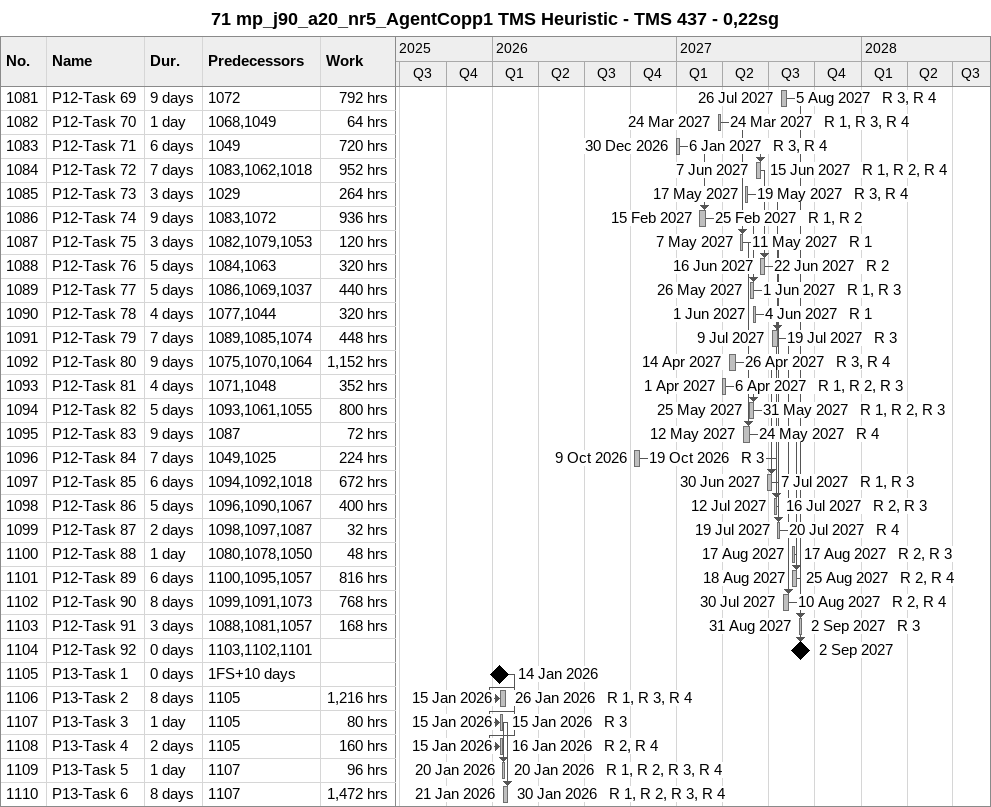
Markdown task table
71 mp_j90_a20_nr5_AgentCopp1 TMS Heuristic - TMS 437 - 0,22sg

| ID | Task | Duration | Start | Finish | Predecessors | Resources | Work (h) |
|---|---|---|---|---|---|---|---|
| 1081 | P12-Task 69 | 9d | 2027-07-26 | 2027-08-05 | 1072 | R 3, R 4 | 792 |
| 1082 | P12-Task 70 | 1d | 2027-03-24 | 2027-03-24 | 1068, 1049 | R 1, R 3, R 4 | 64 |
| 1083 | P12-Task 71 | 6d | 2026-12-30 | 2027-01-06 | 1049 | R 3, R 4 | 720 |
| 1084 | P12-Task 72 | 7d | 2027-06-07 | 2027-06-15 | 1083, 1062, 1018 | R 1, R 2, R 4 | 952 |
| 1085 | P12-Task 73 | 3d | 2027-05-17 | 2027-05-19 | 1029 | R 3, R 4 | 264 |
| 1086 | P12-Task 74 | 9d | 2027-02-15 | 2027-02-25 | 1083, 1072 | R 1, R 2 | 936 |
| 1087 | P12-Task 75 | 3d | 2027-05-07 | 2027-05-11 | 1082, 1079, 1053 | R 1 | 120 |
| 1088 | P12-Task 76 | 5d | 2027-06-16 | 2027-06-22 | 1084, 1063 | R 2 | 320 |
| 1089 | P12-Task 77 | 5d | 2027-05-26 | 2027-06-01 | 1086, 1069, 1037 | R 1, R 3 | 440 |
| 1090 | P12-Task 78 | 4d | 2027-06-01 | 2027-06-04 | 1077, 1044 | R 1 | 320 |
| 1091 | P12-Task 79 | 7d | 2027-07-09 | 2027-07-19 | 1089, 1085, 1074 | R 3 | 448 |
| 1092 | P12-Task 80 | 9d | 2027-04-14 | 2027-04-26 | 1075, 1070, 1064 | R 3, R 4 | 1152 |
| 1093 | P12-Task 81 | 4d | 2027-04-01 | 2027-04-06 | 1071, 1048 | R 1, R 2, R 3 | 352 |
| 1094 | P12-Task 82 | 5d | 2027-05-25 | 2027-05-31 | 1093, 1061, 1055 | R 1, R 2, R 3 | 800 |
| 1095 | P12-Task 83 | 9d | 2027-05-12 | 2027-05-24 | 1087 | R 4 | 72 |
| 1096 | P12-Task 84 | 7d | 2026-10-09 | 2026-10-19 | 1049, 1025 | R 3 | 224 |
| 1097 | P12-Task 85 | 6d | 2027-06-30 | 2027-07-07 | 1094, 1092, 1018 | R 1, R 3 | 672 |
| 1098 | P12-Task 86 | 5d | 2027-07-12 | 2027-07-16 | 1096, 1090, 1067 | R 2, R 3 | 400 |
| 1099 | P12-Task 87 | 2d | 2027-07-19 | 2027-07-20 | 1098, 1097, 1087 | R 4 | 32 |
| 1100 | P12-Task 88 | 1d | 2027-08-17 | 2027-08-17 | 1080, 1078, 1050 | R 2, R 3 | 48 |
| 1101 | P12-Task 89 | 6d | 2027-08-18 | 2027-08-25 | 1100, 1095, 1057 | R 2, R 4 | 816 |
| 1102 | P12-Task 90 | 8d | 2027-07-30 | 2027-08-10 | 1099, 1091, 1073 | R 2, R 4 | 768 |
| 1103 | P12-Task 91 | 3d | 2027-08-31 | 2027-09-02 | 1088, 1081, 1057 | R 3 | 168 |
| 1104 | P12-Task 92 | 0d | 2027-09-02 | 2027-09-02 | 1103, 1102, 1101 |  |  |
| 1105 | P13-Task 1 | 0d | 2026-01-14 | 2026-01-14 | 1FS+10d |  |  |
| 1106 | P13-Task 2 | 8d | 2026-01-15 | 2026-01-26 | 1105 | R 1, R 3, R 4 | 1216 |
| 1107 | P13-Task 3 | 1d | 2026-01-15 | 2026-01-15 | 1105 | R 3 | 80 |
| 1108 | P13-Task 4 | 2d | 2026-01-15 | 2026-01-16 | 1105 | R 2, R 4 | 160 |
| 1109 | P13-Task 5 | 1d | 2026-01-20 | 2026-01-20 | 1107 | R 1, R 2, R 3, R 4 | 96 |
| 1110 | P13-Task 6 | 8d | 2026-01-21 | 2026-01-30 | 1107 | R 1, R 2, R 3, R 4 | 1472 |
